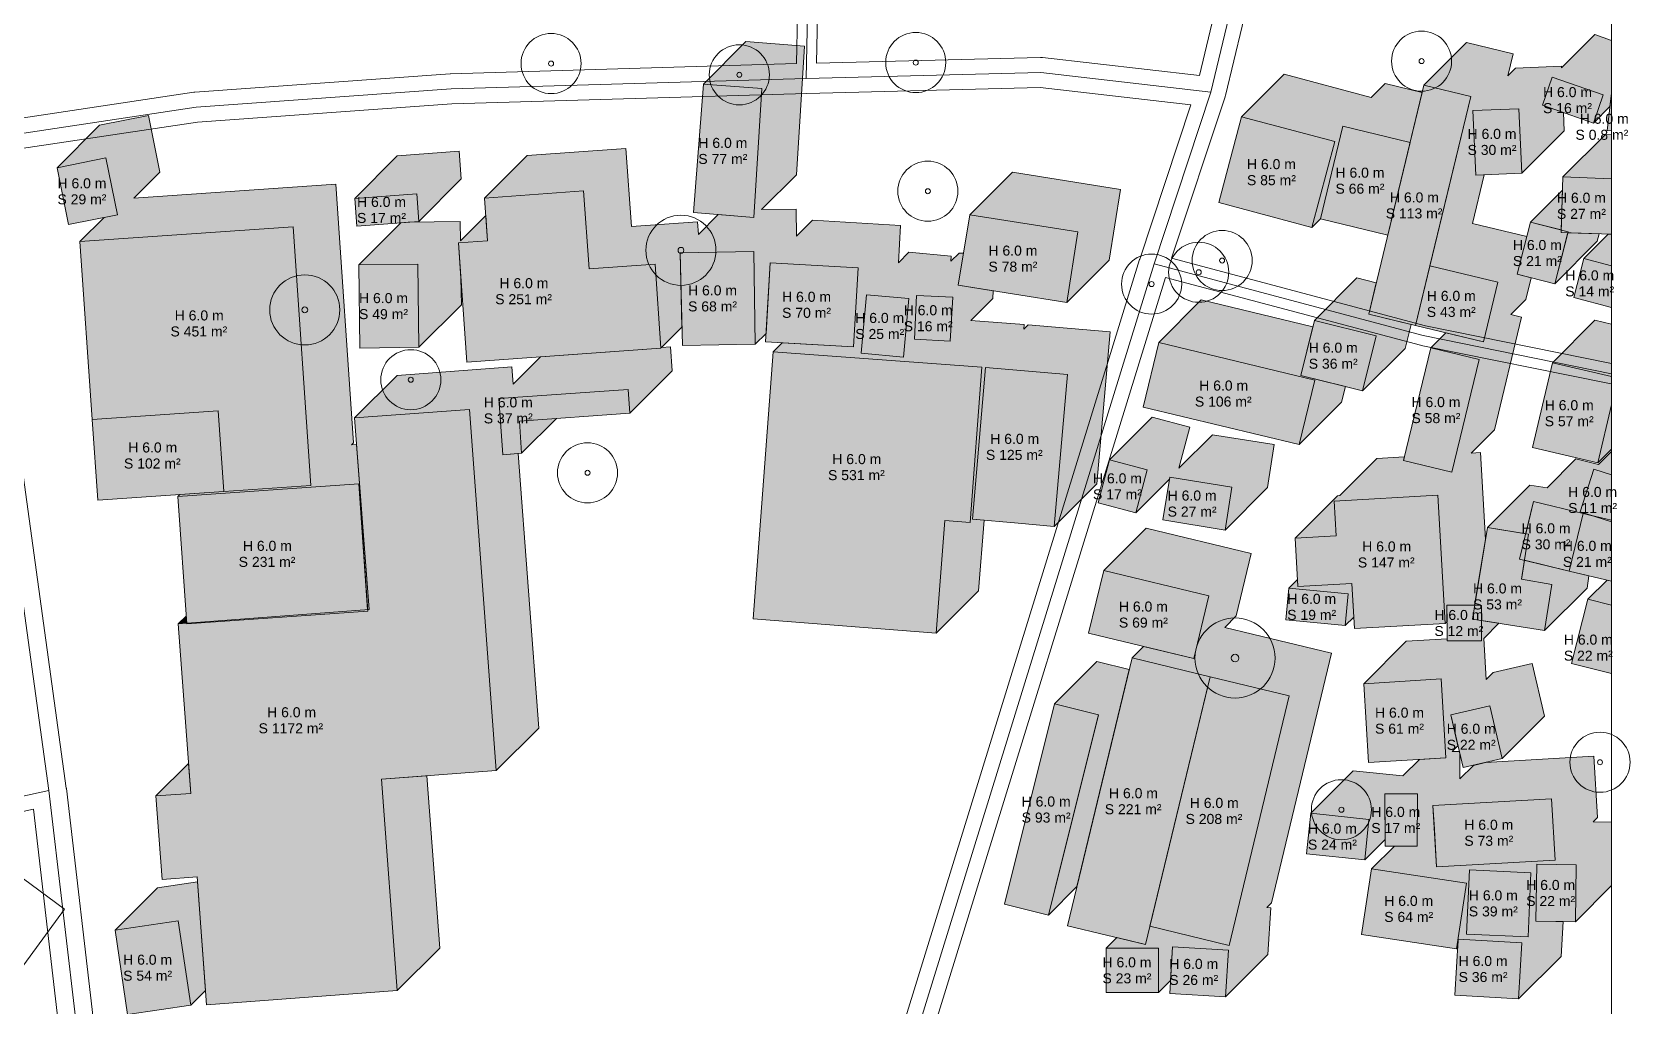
# Model space of a CAD drawing. Header units: metres. Extents: x -4 to 969, y -5 to 964.
# Drawn here: x 809.2 to 968.8, y 725.9 to 823.1 of the extents above; entities that cross this region are included whole.
import ezdxf

# ---------------------------------------------------------------- set-up
doc = ezdxf.new("R2010")
doc.units = ezdxf.units.M
doc.header["$MEASUREMENT"] = 0
for name, color, linetype, lineweight, true_color in [('TPX_BUILDING_AREAS_TEXT', 7, 'CONTINUOUS', 0, 0x000000), ('TPX_BUILDING_HEIGHTS_TEXT', 7, 'CONTINUOUS', 0, 0x000000), ('TPX_BUILDINGS', 7, 'CONTINUOUS', 0, 0x000000), ('TPX_BUILDINGS_HATCH', 7, 'CONTINUOUS', 0, 0xf0f0f0), ('TPX_BUILDINGS_SHADOWS_HATCH', 7, 'CONTINUOUS', 0, 0x000000), ('TPX_BUILDINGS_SHADOWS_OUTLINES', 7, 'CONTINUOUS', 0, 0x000000), ('TPX_CONTOUR_LINES_5M', 7, 'CONTINUOUS', 0, 0x969696), ('TPX_FRAME_PROJECT', 7, 'CONTINUOUS', 0, 0x000000), ('TPX_ROADS_AXES', 7, 'CONTINUOUS', 0, 0x323232), ('TPX_ROADS_CONTOURS', 7, 'CONTINUOUS', 0, 0x646464), ('TPX_VEGETATION_TREES_INDIVIDUAL', 7, 'CONTINUOUS', 0, 0x136734)]:
    doc.layers.add(name, color=color, linetype=linetype, lineweight=lineweight, true_color=true_color)
doc.styles.add('TPX_TEXTE', font='arial.ttf')

# ---------------------------------------------------------------- blocks, each defined once
blk = doc.blocks.new('TREETR003_CR030')
at = {"layer": 'TPX_VEGETATION_TREES_INDIVIDUAL'}
for radius in [3, 0.25]:
    blk.add_circle((0, 0, 0.04), radius, dxfattribs=at)
blk = doc.blocks.new('TREETR003_CR035')
at = {"layer": 'TPX_VEGETATION_TREES_INDIVIDUAL'}
for radius in [3.5, 0.292]:
    blk.add_circle((0, 0, 0.04), radius, dxfattribs=at)
blk = doc.blocks.new('TREETR004_CR040')
at = {"layer": 'TPX_VEGETATION_TREES_INDIVIDUAL'}
for radius in [4, 0.375]:
    blk.add_circle((0, 0, 0.04), radius, dxfattribs=at)

msp = doc.modelspace()

# ---------------------------------------------------------------- hatches: boundary and pattern name
at = {"layer": 'TPX_BUILDINGS_HATCH'}
for points in [[(876.21, 817.88), (875.21, 805.06), (881.25, 804.58), (882.06, 817.44), (876.21, 817.88)], [(948.18, 817.78), (942.66, 794.91), (947.34, 793.78), (952.85, 816.65), (948.18, 817.78)], [(960.99, 818.58), (960.01, 815.77), (965.11, 813.99), (966.08, 816.81), (960.99, 818.58)], [(966.9, 816.95), (966.48, 813.26), (966.9, 813.21), (966.9, 816.95)], [(929.97, 814.62), (927.68, 806.05), (936.98, 803.57), (939.27, 812.14), (929.97, 814.62)], [(957.66, 815.42), (953.07, 815.23), (953.35, 808.79), (957.94, 808.99), (957.66, 815.42)], [(940.07, 813.69), (937.84, 804.42), (944.56, 802.8), (946.79, 812.06), (940.07, 813.69)], [(816.54, 810.52), (811.66, 809.53), (812.8, 803.85), (817.68, 804.84), (816.54, 810.52)], [(962.06, 808.61), (961.87, 803.07), (966.9, 802.89), (966.9, 808.44), (962.06, 808.61)], [(847.59, 806.93), (841.4, 806.47), (841.6, 803.71), (847.79, 804.17), (847.59, 806.93)], [(854.66, 802.24), (851.75, 802.03), (852.59, 790.14), (871.96, 791.51), (871.38, 799.89), (864.79, 799.43), (864.23, 807.21), (854.36, 806.51), (854.66, 802.24)], [(902.83, 804.84), (901.67, 797.8), (912.51, 796.08), (913.62, 803.13), (902.83, 804.84)], [(835.25, 803.64), (813.95, 802.16), (815.17, 784.39), (827.76, 785.26), (828.32, 777.22), (837.02, 777.82), (835.25, 803.64)], [(958.82, 804.1), (957.5, 798.9), (961.25, 797.94), (962.58, 803.14), (958.82, 804.1)], [(847.68, 799.91), (841.81, 799.84), (841.91, 791.53), (847.79, 791.61), (847.68, 799.91)], [(881.24, 801.16), (873.88, 801.05), (874.12, 791.8), (881.38, 791.91), (881.24, 801.16)], [(882.88, 800.05), (882.42, 792.16), (891.2, 791.64), (891.67, 799.54), (882.88, 800.05)], [(948.77, 799.74), (947.34, 793.78), (954.11, 792.14), (955.54, 798.1), (948.77, 799.74)], [(964.16, 800.47), (963.13, 796.59), (966.9, 795.58), (966.9, 799.74), (964.16, 800.47)], [(892.5, 796.85), (891.98, 791.01), (896.21, 790.63), (896.73, 796.48), (892.5, 796.85)], [(897.51, 796.77), (897.29, 792.41), (900.87, 792.23), (901.11, 796.6), (897.51, 796.77)], [(937.25, 794.29), (935.88, 788.79), (942.05, 787.25), (943.42, 792.75), (937.25, 794.29)], [(921.7, 792.09), (920.14, 785.64), (935.71, 781.89), (937.27, 788.34), (921.7, 792.09)], [(883.18, 791.15), (881.18, 764.5), (899.45, 763.06), (900.33, 774.33), (902.86, 774.13), (904.02, 789.64), (883.18, 791.15)], [(948.85, 791.55), (946.13, 780.3), (950.97, 779.13), (953.68, 790.38), (948.85, 791.55)], [(961.02, 790.07), (959.01, 781.6), (965.53, 780.06), (966.9, 785.86), (966.9, 788.68), (961.02, 790.07)], [(904.4, 789.6), (903.08, 774.45), (907.65, 774.05), (911.26, 773.73), (912.58, 788.89), (904.4, 789.6)], [(868.69, 787.4), (855.78, 786.49), (856.17, 780.89), (858.06, 781.03), (857.83, 784.24), (868.86, 785.02), (868.69, 787.4)], [(825.02, 747.08), (821.54, 746.83), (822.17, 738.5), (825.65, 738.76), (826.6, 725.97), (845.64, 727.4), (844.06, 748.5), (855.52, 749.35), (852.84, 785.41), (841.38, 784.56), (842.82, 765.42), (823.77, 763.99), (825.02, 747.08)], [(827.76, 785.26), (815.17, 784.39), (815.73, 776.36), (828.32, 777.22), (827.76, 785.26)], [(916.78, 780.38), (915.64, 776.1), (919.41, 775.09), (920.55, 779.37), (916.78, 780.38)], [(965.14, 779.45), (963.77, 775.2), (966.9, 774.19), (966.9, 778.89), (965.14, 779.45)], [(841.79, 777.99), (823.71, 776.71), (824.61, 764), (842.69, 765.27), (841.79, 777.99)], [(922.81, 778.63), (922.11, 774.4), (928.31, 773.37), (928.99, 777.65), (922.81, 778.63)], [(939.42, 772.78), (935.31, 772.55), (935.59, 767.74), (940.97, 768.04), (941.24, 763.54), (950.31, 764.05), (949.58, 776.86), (939.22, 776.26), (939.42, 772.78)], [(959.12, 776.22), (957.73, 770.47), (962.68, 769.27), (964.07, 775.02), (959.12, 776.22)], [(964.07, 775.02), (962.68, 769.27), (966.9, 768.25), (966.9, 774.34), (964.07, 775.02)], [(954.51, 773.61), (953.02, 764.48), (960.23, 763.33), (960.96, 767.94), (957.91, 768.45), (958.62, 772.96), (954.51, 773.61)], [(916.2, 769.33), (914.69, 763.07), (925.18, 760.54), (926.69, 766.79), (916.2, 769.33)], [(934.68, 767.57), (934.38, 764.4), (940.32, 763.83), (940.61, 767.01), (934.68, 767.57)], [(964.55, 766.46), (962.92, 760.06), (966.9, 759.05), (966.9, 765.86), (964.55, 766.46)], [(953.91, 765.85), (950.46, 765.86), (950.49, 762.32), (953.91, 762.32), (953.91, 765.85)], [(919.03, 760.61), (912.58, 733.87), (920.37, 731.99), (926.82, 758.73), (919.03, 760.61)], [(926.82, 758.73), (920.81, 733.83), (928.71, 731.91), (934.72, 756.83), (926.82, 758.73)], [(949.89, 758.5), (942.16, 758.03), (942.64, 750.18), (950.37, 750.64), (949.89, 758.5)], [(911.28, 756.01), (906.28, 736.02), (910.67, 734.92), (915.66, 754.92), (911.28, 756.01)], [(954.76, 755.82), (950.85, 754.92), (952.09, 749.65), (955.99, 750.55), (954.76, 755.82)], [(947.52, 747.03), (944.28, 747.03), (944.29, 741.82), (947.51, 741.82), (947.52, 747.03)], [(960.92, 746.55), (949.08, 745.86), (949.44, 739.76), (961.28, 740.43), (960.92, 746.55)], [(936.88, 745.09), (936.45, 741.06), (942.26, 740.45), (942.68, 744.49), (936.88, 745.09)], [(942.95, 739.54), (941.95, 732.98), (951.42, 731.56), (952.42, 738.12), (942.95, 739.54)], [(952.71, 739.44), (952.42, 733.04), (958.57, 732.76), (958.86, 739.16), (952.71, 739.44)], [(959.44, 740.02), (959.36, 734.32), (963.3, 734.27), (963.37, 739.96), (959.44, 740.02)], [(823.76, 734.36), (817.45, 733.42), (818.71, 725.01), (825.03, 725.95), (823.76, 734.36)], [(921.65, 731.63), (916.45, 731.63), (916.45, 727.2), (921.65, 727.2), (921.65, 731.63)], [(923.07, 731.75), (922.79, 727.1), (928.35, 726.77), (928.64, 731.43), (923.07, 731.75)], [(951.6, 732.53), (951.26, 726.95), (957.63, 726.57), (957.96, 732.15), (951.6, 732.53)]]:
    msp.add_hatch(color=256, dxfattribs=at).paths.add_polyline_path(points)
at = {"layer": 'TPX_BUILDINGS_SHADOWS_HATCH'}
h = msp.add_hatch(color=256, dxfattribs=at)
h.paths.add_polyline_path([(845.63, 788.8), (841.38, 784.56), (852.84, 785.41), (855.52, 749.35), (859.77, 753.6), (857.72, 781.01), (856.17, 780.89), (855.78, 786.49), (868.69, 787.4), (868.86, 785.02), (873.1, 789.26), (872.93, 791.64), (872.03, 791.58), (874.07, 793.62), (873.88, 801.05), (881.24, 801.16), (881.38, 791.91), (882.47, 793), (882.88, 800.05), (891.67, 799.54), (891.2, 791.64), (884.08, 792.06), (883.18, 791.15), (904.02, 789.64), (902.86, 774.13), (900.33, 774.33), (899.45, 763.06), (903.69, 767.3), (904.24, 774.35), (903.08, 774.45), (904.4, 789.6), (912.58, 788.89), (911.26, 773.73), (915.5, 777.97), (916.83, 793.14), (908.65, 793.84), (908.23, 793.42), (908.26, 793.89), (902.91, 794.27), (905.11, 796.48), (905.15, 797.25), (901.67, 797.8), (902.2, 800.99), (901.75, 801.01), (900.92, 800.19), (900.97, 800.72), (896.74, 801.1), (895.69, 800.04), (895.91, 803.78), (887.12, 804.3), (885.52, 802.7), (885.48, 805.4), (882.02, 805.35), (885.5, 808.83), (886.3, 821.68), (880.45, 822.13), (876.21, 817.88), (882.06, 817.44), (881.25, 804.58), (877.7, 804.87), (875.71, 802.87), (875.62, 804.13), (869.03, 803.67), (868.47, 811.45), (858.61, 810.75), (854.36, 806.51), (864.23, 807.21), (864.79, 799.43), (871.38, 799.89), (871.96, 791.51), (859.95, 790.66), (857.21, 787.92), (857.08, 789.65), (845.63, 788.8)])
h.paths.add_polyline_path([(891.98, 791.01), (892.5, 796.85), (896.73, 796.48), (896.21, 790.63), (891.98, 791.01)], flags=16)
h.paths.add_polyline_path([(897.29, 792.41), (897.51, 796.77), (901.11, 796.6), (900.87, 792.23), (897.29, 792.41)], flags=16)
for points in [[(939.55, 776.79), (935.31, 772.55), (939.42, 772.78), (939.22, 776.26), (949.58, 776.86), (950.31, 764.05), (950.48, 764.22), (950.46, 765.86), (953.24, 765.86), (954.32, 772.42), (953.82, 781.1), (952.89, 781.05), (955.21, 783.37), (957.92, 794.62), (956.85, 794.88), (958.35, 796.38), (958.87, 798.55), (957.5, 798.9), (958.46, 802.67), (953.02, 803.98), (954.18, 808.83), (953.35, 808.79), (953.07, 815.23), (957.66, 815.42), (957.94, 808.99), (962.18, 813.23), (962.1, 815.04), (960.01, 815.77), (960.99, 818.58), (966.08, 816.81), (965.11, 813.99), (966.75, 815.63), (966.9, 816.95), (966.9, 822.24), (965.23, 822.82), (961.91, 819.5), (961.9, 819.66), (957.31, 819.47), (956.57, 818.72), (957.09, 820.89), (952.42, 822.02), (948.18, 817.78), (952.85, 816.65), (948.78, 799.74), (955.54, 798.1), (954.11, 792.14), (950.35, 793.05), (948.85, 791.55), (953.68, 790.38), (950.97, 779.13), (946.13, 780.3), (946.22, 780.66), (943.46, 780.51), (939.76, 776.8), (939.55, 776.79)], [(934.21, 818.86), (929.97, 814.62), (939.27, 812.14), (936.98, 803.57), (937.84, 804.42), (940.07, 813.69), (946.79, 812.06), (944.91, 804.23), (948, 817.03), (944.31, 817.93), (942.92, 816.54), (934.21, 818.86)], [(815.9, 813.77), (811.66, 809.53), (816.54, 810.52), (817.68, 804.84), (816.35, 804.57), (813.95, 802.16), (835.25, 803.64), (837.02, 777.82), (828.32, 777.22), (823.92, 776.92), (823.71, 776.71), (841.79, 777.99), (842.68, 765.41), (842.82, 765.42), (841.58, 781.92), (841.08, 781.88), (841.27, 782.06), (839.5, 807.88), (819.33, 806.48), (821.93, 809.08), (820.78, 814.76), (815.9, 813.77)], [(966.3, 812.85), (962.06, 808.61), (966.9, 808.44), (966.9, 812.83), (966.3, 812.85)], [(845.64, 810.72), (841.4, 806.47), (847.59, 806.93), (847.79, 804.17), (852.03, 808.41), (851.83, 811.18), (845.64, 810.72)], [(907.07, 809.09), (902.83, 804.84), (913.62, 803.13), (912.51, 796.08), (916.75, 800.32), (917.86, 807.37), (907.07, 809.09)], [(962.01, 807.29), (958.82, 804.1), (961.87, 803.32), (962.01, 807.29)], [(846.01, 804.04), (841.81, 799.84), (847.68, 799.91), (847.79, 791.61), (852.04, 795.85), (852, 798.5), (851.75, 802.03), (854.66, 802.24), (854.49, 804.77), (851.95, 802.24), (851.92, 804.15), (846.73, 804.09), (846.01, 804.04)], [(962.52, 802.94), (961.25, 797.94), (965.49, 802.19), (965.68, 802.93), (962.55, 803.04), (962.52, 802.94)], [(966.59, 802.9), (964.16, 800.47), (966.9, 799.74), (966.9, 802.89), (966.59, 802.9)], [(941.49, 798.54), (937.25, 794.29), (943.42, 792.75), (942.05, 787.25), (946.29, 791.49), (946.89, 793.89), (942.66, 794.91), (943.42, 798.05), (941.49, 798.54)], [(925.94, 796.34), (921.7, 792.09), (937.27, 788.34), (935.71, 781.89), (939.95, 786.14), (940.33, 787.68), (935.88, 788.79), (937.09, 793.65), (925.94, 796.34)], [(965.26, 794.31), (961.02, 790.07), (966.9, 788.68), (966.9, 793.92), (965.26, 794.31)], [(966.9, 785.86), (965.53, 780.06), (966.9, 781.43), (966.9, 785.86)], [(861.53, 784.5), (857.83, 784.24), (858.06, 781.03), (861.53, 784.5)], [(921.02, 784.62), (916.78, 780.38), (920.55, 779.37), (919.41, 775.09), (922.78, 778.46), (922.81, 778.63), (928.99, 777.65), (928.31, 773.37), (932.55, 777.61), (933.23, 781.89), (927.05, 782.87), (923.71, 779.53), (924.79, 783.62), (921.02, 784.62)], [(958.76, 777.85), (954.51, 773.61), (958.34, 773), (959.12, 776.22), (964.07, 775.02), (965.16, 774.76), (963.77, 775.2), (965.14, 779.45), (966.9, 778.89), (966.9, 781.22), (965.6, 779.92), (963.36, 780.46), (960.48, 777.58), (958.76, 777.85)], [(920.44, 773.57), (916.2, 769.33), (926.69, 766.79), (925.18, 760.54), (920.16, 761.75), (919.03, 760.61), (926.82, 758.73), (934.72, 756.83), (928.71, 731.91), (920.81, 733.83), (926.65, 758.04), (920.37, 731.99), (917.49, 732.68), (916.45, 731.63), (921.65, 731.63), (921.65, 727.2), (922.87, 728.42), (923.07, 731.75), (928.64, 731.43), (928.35, 726.77), (932.6, 731.01), (932.88, 735.67), (932.49, 735.69), (932.95, 736.16), (938.96, 761.08), (931.06, 762.98), (928.28, 763.65), (929.42, 764.79), (930.93, 771.04), (920.44, 773.57)], [(957.94, 768.62), (957.91, 768.45), (960.96, 767.94), (960.23, 763.33), (964.47, 767.57), (964.66, 768.8), (962.68, 769.27), (958.21, 770.35), (957.94, 768.62)], [(935.55, 768.44), (934.68, 767.57), (940.61, 767.01), (940.32, 763.83), (941.17, 764.68), (940.97, 768.04), (935.59, 767.74), (935.55, 768.44)], [(966.46, 768.36), (964.55, 766.46), (966.9, 765.86), (966.9, 768.25), (966.46, 768.36)], [(824.56, 764.78), (823.77, 763.99), (824.61, 764.06), (824.56, 764.78)], [(911.91, 739.91), (910.67, 734.92), (913.52, 737.78), (918.75, 759.45), (915.52, 760.26), (911.28, 756.01), (915.66, 754.92), (911.91, 739.91)], [(824.8, 750.08), (821.54, 746.83), (825.02, 747.08), (824.8, 750.08)], [(848.6, 748.84), (844.06, 748.5), (845.64, 727.4), (849.88, 731.64), (848.6, 748.84)], [(821.69, 737.66), (817.45, 733.42), (823.76, 734.36), (825.03, 725.95), (826.5, 727.42), (825.68, 738.26), (821.69, 737.66)]]:
    msp.add_hatch(color=256, dxfattribs=at).paths.add_polyline_path(points)
h = msp.add_hatch(color=256, dxfattribs=at)
h.paths.add_polyline_path([(941.12, 749.34), (936.88, 745.09), (942.68, 744.49), (942.26, 740.45), (944.29, 742.49), (944.28, 747.03), (947.52, 747.03), (947.51, 741.82), (945.23, 741.82), (942.95, 739.54), (952.42, 738.12), (951.42, 731.56), (951.55, 731.68), (951.6, 732.53), (957.96, 732.15), (957.63, 726.57), (961.87, 730.81), (962.08, 734.28), (959.36, 734.32), (959.44, 740.02), (963.37, 739.96), (963.3, 734.27), (966.9, 737.87), (966.9, 744.21), (965.09, 744.24), (965.52, 744.67), (965.16, 750.79), (954.31, 750.16), (953.11, 749.88), (951.75, 748.53), (951.76, 751.05), (951.71, 751.27), (951, 751.27), (951.57, 751.84), (950.85, 754.92), (954.76, 755.82), (955.99, 750.55), (960.23, 754.79), (959, 760.06), (955.1, 759.16), (954.4, 758.46), (954.15, 762.55), (955.65, 764.06), (953.91, 764.34), (953.91, 762.32), (950.49, 762.32), (950.49, 762.52), (946.4, 762.27), (942.16, 758.03), (949.89, 758.5), (950.37, 750.64), (947.74, 750.48), (946.08, 748.82), (941.12, 749.34)])
h.paths.add_polyline_path([(949.08, 745.86), (960.92, 746.55), (961.28, 740.43), (949.44, 739.76), (949.22, 743.48), (949.17, 743.48), (949.22, 743.53), (949.08, 745.86)], flags=16)
h.paths.add_polyline_path([(952.42, 733.04), (952.71, 739.44), (958.86, 739.16), (958.57, 732.76), (952.42, 733.04)], flags=16)

# ---------------------------------------------------------------- linework, layer by layer
at = {"layer": 'TPX_BUILDINGS', "elevation": 0.04}
for points in [[(876.21, 817.88), (875.21, 805.06), (881.25, 804.58), (882.06, 817.44)], [(948.18, 817.78), (942.66, 794.91), (947.34, 793.78), (952.85, 816.65)], [(960.99, 818.58), (960.01, 815.77), (965.11, 813.99), (966.08, 816.81)], [(966.9, 816.95), (966.48, 813.26), (966.9, 813.21)], [(929.97, 814.62), (927.68, 806.05), (936.98, 803.57), (939.27, 812.14)], [(957.66, 815.42), (953.07, 815.23), (953.35, 808.79), (957.94, 808.99)], [(940.07, 813.69), (937.84, 804.42), (944.56, 802.8), (946.79, 812.06)], [(816.54, 810.52), (811.66, 809.53), (812.8, 803.85), (817.68, 804.84)], [(962.06, 808.61), (961.87, 803.07), (966.9, 802.89), (966.9, 808.44)], [(847.59, 806.93), (841.4, 806.47), (841.6, 803.71), (847.79, 804.17)], [(854.66, 802.24), (851.75, 802.03), (852.59, 790.14), (871.96, 791.51), (871.38, 799.89), (864.79, 799.43), (864.23, 807.21), (854.36, 806.51)], [(902.83, 804.84), (901.67, 797.8), (912.51, 796.08), (913.62, 803.13)], [(835.25, 803.64), (813.95, 802.16), (815.17, 784.39), (827.76, 785.26), (828.32, 777.22), (837.02, 777.82)], [(958.82, 804.1), (957.5, 798.9), (961.25, 797.94), (962.58, 803.14)], [(847.68, 799.91), (841.81, 799.84), (841.91, 791.53), (847.79, 791.61)], [(881.24, 801.16), (873.88, 801.05), (874.12, 791.8), (881.38, 791.91)], [(882.88, 800.05), (882.42, 792.16), (891.2, 791.64), (891.67, 799.54)], [(948.77, 799.74), (947.34, 793.78), (954.11, 792.14), (955.54, 798.1)], [(964.16, 800.47), (963.13, 796.59), (966.9, 795.58), (966.9, 799.74)], [(892.5, 796.85), (891.98, 791.01), (896.21, 790.63), (896.73, 796.48)], [(897.51, 796.77), (897.29, 792.41), (900.87, 792.23), (901.11, 796.6)], [(937.25, 794.29), (935.88, 788.79), (942.05, 787.25), (943.42, 792.75)], [(921.7, 792.09), (920.14, 785.64), (935.71, 781.89), (937.27, 788.34)], [(883.18, 791.15), (881.18, 764.5), (899.45, 763.06), (900.33, 774.33), (902.86, 774.13), (904.02, 789.64)], [(948.85, 791.55), (946.13, 780.3), (950.97, 779.13), (953.68, 790.38)], [(961.02, 790.07), (959.01, 781.6), (965.53, 780.06), (966.9, 785.86), (966.9, 788.68)], [(904.4, 789.6), (903.08, 774.45), (907.65, 774.05), (911.26, 773.73), (912.58, 788.89)], [(868.69, 787.4), (855.78, 786.49), (856.17, 780.89), (858.06, 781.03), (857.83, 784.24), (868.86, 785.02)], [(825.02, 747.08), (821.54, 746.83), (822.17, 738.5), (825.65, 738.76), (826.6, 725.97), (845.64, 727.4), (844.06, 748.5), (855.52, 749.35), (852.84, 785.41), (841.38, 784.56), (842.82, 765.42), (823.77, 763.99)], [(827.76, 785.26), (815.17, 784.39), (815.73, 776.36), (828.32, 777.22)], [(916.78, 780.38), (915.64, 776.1), (919.41, 775.09), (920.55, 779.37)], [(965.14, 779.45), (963.77, 775.2), (966.9, 774.19), (966.9, 778.89)], [(841.79, 777.99), (823.71, 776.71), (824.61, 764), (842.69, 765.27)], [(922.81, 778.63), (922.11, 774.4), (928.31, 773.37), (928.99, 777.65)], [(939.42, 772.78), (935.31, 772.55), (935.59, 767.74), (940.97, 768.04), (941.24, 763.54), (950.31, 764.05), (949.58, 776.86), (939.22, 776.26)], [(959.12, 776.22), (957.73, 770.47), (962.68, 769.27), (964.07, 775.02)], [(964.07, 775.02), (962.68, 769.27), (966.9, 768.25), (966.9, 774.34)], [(954.51, 773.61), (953.02, 764.48), (960.23, 763.33), (960.96, 767.94), (957.91, 768.45), (958.62, 772.96)], [(916.2, 769.33), (914.69, 763.07), (925.18, 760.54), (926.69, 766.79)], [(934.68, 767.57), (934.38, 764.4), (940.32, 763.83), (940.61, 767.01)], [(964.55, 766.46), (962.92, 760.06), (966.9, 759.05), (966.9, 765.86)], [(953.91, 765.85), (950.46, 765.86), (950.49, 762.32), (953.91, 762.32)], [(919.03, 760.61), (912.58, 733.87), (920.37, 731.99), (926.82, 758.73)], [(926.82, 758.73), (920.81, 733.83), (928.71, 731.91), (934.72, 756.83)], [(949.89, 758.5), (942.16, 758.03), (942.64, 750.18), (950.37, 750.64)], [(911.28, 756.01), (906.28, 736.02), (910.67, 734.92), (915.66, 754.92)], [(954.76, 755.82), (950.85, 754.92), (952.09, 749.65), (955.99, 750.55)], [(947.52, 747.03), (944.28, 747.03), (944.29, 741.82), (947.51, 741.82)], [(960.92, 746.55), (949.08, 745.86), (949.44, 739.76), (961.28, 740.43)], [(936.88, 745.09), (936.45, 741.06), (942.26, 740.45), (942.68, 744.49)], [(942.95, 739.54), (941.95, 732.98), (951.42, 731.56), (952.42, 738.12)], [(952.71, 739.44), (952.42, 733.04), (958.57, 732.76), (958.86, 739.16)], [(959.44, 740.02), (959.36, 734.32), (963.3, 734.27), (963.37, 739.96)], [(823.76, 734.36), (817.45, 733.42), (818.71, 725.01), (825.03, 725.95)], [(921.65, 731.63), (916.45, 731.63), (916.45, 727.2), (921.65, 727.2)], [(923.07, 731.75), (922.79, 727.1), (928.35, 726.77), (928.64, 731.43)], [(951.6, 732.53), (951.26, 726.95), (957.63, 726.57), (957.96, 732.15)]]:
    msp.add_lwpolyline(points, close=True, dxfattribs=at)
at = {"layer": 'TPX_BUILDINGS_SHADOWS_OUTLINES', "elevation": 0.04}
for points in [[(845.63, 788.8), (841.38, 784.56), (852.84, 785.41), (855.52, 749.35), (859.77, 753.6), (857.72, 781.01), (856.17, 780.89), (855.78, 786.49), (868.69, 787.4), (868.86, 785.02), (873.1, 789.26), (872.93, 791.64), (872.03, 791.58), (874.07, 793.62), (873.88, 801.05), (881.24, 801.16), (881.38, 791.91), (882.47, 793), (882.88, 800.05), (891.67, 799.54), (891.2, 791.64), (884.08, 792.06), (883.18, 791.15), (904.02, 789.64), (902.86, 774.13), (900.33, 774.33), (899.45, 763.06), (903.69, 767.3), (904.24, 774.35), (903.08, 774.45), (904.4, 789.6), (912.58, 788.89), (911.26, 773.73), (915.5, 777.97), (916.83, 793.14), (908.65, 793.84), (908.23, 793.42), (908.26, 793.89), (902.91, 794.27), (905.11, 796.48), (905.15, 797.25), (901.67, 797.8), (902.2, 800.99), (901.75, 801.01), (900.92, 800.19), (900.97, 800.72), (896.74, 801.1), (895.69, 800.04), (895.91, 803.78), (887.12, 804.3), (885.52, 802.7), (885.48, 805.4), (882.02, 805.35), (885.5, 808.83), (886.3, 821.68), (880.45, 822.13), (876.21, 817.88), (882.06, 817.44), (881.25, 804.58), (877.7, 804.87), (875.71, 802.87), (875.62, 804.13), (869.03, 803.67), (868.47, 811.45), (858.61, 810.75), (854.36, 806.51), (864.23, 807.21), (864.79, 799.43), (871.38, 799.89), (871.96, 791.51), (859.95, 790.66), (857.21, 787.92), (857.08, 789.65)], [(939.55, 776.79), (935.31, 772.55), (939.42, 772.78), (939.22, 776.26), (949.58, 776.86), (950.31, 764.05), (950.48, 764.22), (950.46, 765.86), (953.24, 765.86), (954.32, 772.42), (953.82, 781.1), (952.89, 781.05), (955.21, 783.37), (957.92, 794.62), (956.85, 794.88), (958.35, 796.38), (958.87, 798.55), (957.5, 798.9), (958.46, 802.67), (953.02, 803.98), (954.18, 808.83), (953.35, 808.79), (953.07, 815.23), (957.66, 815.42), (957.94, 808.99), (962.18, 813.23), (962.1, 815.04), (960.01, 815.77), (960.99, 818.58), (966.08, 816.81), (965.11, 813.99), (966.75, 815.63), (966.9, 816.95), (966.9, 822.24), (965.23, 822.82), (961.91, 819.5), (961.9, 819.66), (957.31, 819.47), (956.57, 818.72), (957.09, 820.89), (952.42, 822.02), (948.18, 817.78), (952.85, 816.65), (948.78, 799.74), (955.54, 798.1), (954.11, 792.14), (950.35, 793.05), (948.85, 791.55), (953.68, 790.38), (950.97, 779.13), (946.13, 780.3), (946.22, 780.66), (943.46, 780.51), (939.76, 776.8)], [(934.21, 818.86), (929.97, 814.62), (939.27, 812.14), (936.98, 803.57), (937.84, 804.42), (940.07, 813.69), (946.79, 812.06), (944.91, 804.23), (948, 817.03), (944.31, 817.93), (942.92, 816.54)], [(815.9, 813.77), (811.66, 809.53), (816.54, 810.52), (817.68, 804.84), (816.35, 804.57), (813.95, 802.16), (835.25, 803.64), (837.02, 777.82), (828.32, 777.22), (823.92, 776.92), (823.71, 776.71), (841.79, 777.99), (842.68, 765.41), (842.82, 765.42), (841.58, 781.92), (841.08, 781.88), (841.27, 782.06), (839.5, 807.88), (819.33, 806.48), (821.93, 809.08), (820.78, 814.76)], [(966.3, 812.85), (962.06, 808.61), (966.9, 808.44), (966.9, 812.83)], [(845.64, 810.72), (841.4, 806.47), (847.59, 806.93), (847.79, 804.17), (852.03, 808.41), (851.83, 811.18)], [(907.07, 809.09), (902.83, 804.84), (913.62, 803.13), (912.51, 796.08), (916.75, 800.32), (917.86, 807.37)], [(962.01, 807.29), (958.82, 804.1), (961.87, 803.32)], [(846.01, 804.04), (841.81, 799.84), (847.68, 799.91), (847.79, 791.61), (852.04, 795.85), (852, 798.5), (851.75, 802.03), (854.66, 802.24), (854.49, 804.77), (851.95, 802.24), (851.92, 804.15), (846.73, 804.09)], [(962.52, 802.94), (961.25, 797.94), (965.49, 802.19), (965.68, 802.93), (962.55, 803.04)], [(966.59, 802.9), (964.16, 800.47), (966.9, 799.74), (966.9, 802.89)], [(941.49, 798.54), (937.25, 794.29), (943.42, 792.75), (942.05, 787.25), (946.29, 791.49), (946.89, 793.89), (942.66, 794.91), (943.42, 798.05)], [(891.98, 791.01), (892.5, 796.85), (896.73, 796.48), (896.21, 790.63)], [(897.29, 792.41), (897.51, 796.77), (901.11, 796.6), (900.87, 792.23)], [(925.94, 796.34), (921.7, 792.09), (937.27, 788.34), (935.71, 781.89), (939.95, 786.14), (940.33, 787.68), (935.88, 788.79), (937.09, 793.65)], [(965.26, 794.31), (961.02, 790.07), (966.9, 788.68), (966.9, 793.92)], [(966.9, 785.86), (965.53, 780.06), (966.9, 781.43)], [(861.53, 784.5), (857.83, 784.24), (858.06, 781.03)], [(921.02, 784.62), (916.78, 780.38), (920.55, 779.37), (919.41, 775.09), (922.78, 778.46), (922.81, 778.63), (928.99, 777.65), (928.31, 773.37), (932.55, 777.61), (933.23, 781.89), (927.05, 782.87), (923.71, 779.53), (924.79, 783.62)], [(958.76, 777.85), (954.51, 773.61), (958.34, 773), (959.12, 776.22), (964.07, 775.02), (965.16, 774.76), (963.77, 775.2), (965.14, 779.45), (966.9, 778.89), (966.9, 781.22), (965.6, 779.92), (963.36, 780.46), (960.48, 777.58)], [(920.44, 773.57), (916.2, 769.33), (926.69, 766.79), (925.18, 760.54), (920.16, 761.75), (919.03, 760.61), (926.82, 758.73), (934.72, 756.83), (928.71, 731.91), (920.81, 733.83), (926.65, 758.04), (920.37, 731.99), (917.49, 732.68), (916.45, 731.63), (921.65, 731.63), (921.65, 727.2), (922.87, 728.42), (923.07, 731.75), (928.64, 731.43), (928.35, 726.77), (932.6, 731.01), (932.88, 735.67), (932.49, 735.69), (932.95, 736.16), (938.96, 761.08), (931.06, 762.98), (928.28, 763.65), (929.42, 764.79), (930.93, 771.04)], [(957.94, 768.62), (957.91, 768.45), (960.96, 767.94), (960.23, 763.33), (964.47, 767.57), (964.66, 768.8), (962.68, 769.27), (958.21, 770.35)], [(935.55, 768.44), (934.68, 767.57), (940.61, 767.01), (940.32, 763.83), (941.17, 764.68), (940.97, 768.04), (935.59, 767.74)], [(966.46, 768.36), (964.55, 766.46), (966.9, 765.86), (966.9, 768.25)], [(824.56, 764.78), (823.77, 763.99), (824.61, 764.06)], [(941.12, 749.34), (936.88, 745.09), (942.68, 744.49), (942.26, 740.45), (944.29, 742.49), (944.28, 747.03), (947.52, 747.03), (947.51, 741.82), (945.23, 741.82), (942.95, 739.54), (952.42, 738.12), (951.42, 731.56), (951.55, 731.68), (951.6, 732.53), (957.96, 732.15), (957.63, 726.57), (961.87, 730.81), (962.08, 734.28), (959.36, 734.32), (959.44, 740.02), (963.37, 739.96), (963.3, 734.27), (966.9, 737.87), (966.9, 744.21), (965.09, 744.24), (965.52, 744.67), (965.16, 750.79), (954.31, 750.16), (953.11, 749.88), (951.75, 748.53), (951.76, 751.05), (951.71, 751.27), (951, 751.27), (951.57, 751.84), (950.85, 754.92), (954.76, 755.82), (955.99, 750.55), (960.23, 754.79), (959, 760.06), (955.1, 759.16), (954.4, 758.46), (954.15, 762.55), (955.65, 764.06), (953.91, 764.34), (953.91, 762.32), (950.49, 762.32), (950.49, 762.52), (946.4, 762.27), (942.16, 758.03), (949.89, 758.5), (950.37, 750.64), (947.74, 750.48), (946.08, 748.82)], [(911.91, 739.91), (910.67, 734.92), (913.52, 737.78), (918.75, 759.45), (915.52, 760.26), (911.28, 756.01), (915.66, 754.92)], [(824.8, 750.08), (821.54, 746.83), (825.02, 747.08)], [(848.6, 748.84), (844.06, 748.5), (845.64, 727.4), (849.88, 731.64)], [(949.08, 745.86), (960.92, 746.55), (961.28, 740.43), (949.44, 739.76), (949.22, 743.48), (949.17, 743.48), (949.22, 743.53)], [(952.42, 733.04), (952.71, 739.44), (958.86, 739.16), (958.57, 732.76)], [(821.69, 737.66), (817.45, 733.42), (823.76, 734.36), (825.03, 725.95), (826.5, 727.42), (825.68, 738.26)]]:
    msp.add_lwpolyline(points, close=True, dxfattribs=at)
at = {"layer": 'TPX_CONTOUR_LINES_5M', "elevation": 0.05}
msp.add_lwpolyline([(800.72, 744.14), (789.15, 735.51), (800.72, 719.6), (812.41, 735.51), (800.72, 744.14)], dxfattribs=at)
at = {"layer": 'TPX_FRAME_PROJECT', "elevation": 0}
msp.add_lwpolyline([(0, 0), (966.9, 0), (966.9, 960.67), (0, 960.67)], close=True, dxfattribs=at)
at = {"layer": 'TPX_ROADS_AXES', "elevation": 0.03}
for points in [[(926.9, 817.09), (931.29, 835.42), (944.77, 875.96), (948.05, 885.81)], [(886.49, 818.45), (886.81, 834.52), (887.01, 844.55)], [(801.92, 812.03), (825.54, 815.57), (851.02, 817.41), (886.49, 818.45), (909.9, 819.04), (926.9, 817.09)], [(896.65, 720.39), (921.22, 799.93), (926.9, 817.09)], [(813.93, 716.22), (813.7, 723), (810.85, 747.36), (801.92, 812.03)], [(921.22, 799.93), (948.1, 792.78), (966.9, 788.96)], [(810.85, 747.36), (789.21, 742.64), (787.42, 741.59), (786.36, 739.98)]]:
    msp.add_lwpolyline(points, dxfattribs=at)
at = {"layer": 'TPX_ROADS_CONTOURS', "elevation": 0.03}
for points in [[(929.83, 835.77), (925.75, 818.73), (910.08, 820.53), (909.87, 820.54), (887.52, 819.98), (887.81, 834.5)], [(885.81, 834.54), (885.52, 819.93), (850.97, 818.91), (850.91, 818.91), (825.43, 817.07), (825.32, 817.06), (803.41, 813.77)], [(898.75, 722.11), (922.37, 798.59), (947.84, 791.81), (947.9, 791.8), (966.7, 787.98), (966.9, 788.02), (966.9, 789.98), (948.33, 793.75), (922.98, 800.5), (928.33, 816.61), (928.32, 816.68), (928.36, 816.74), (932.51, 834.08)]]:
    msp.add_lwpolyline(points, dxfattribs=at)
for points in [[(803.85, 810.81), (825.7, 814.08), (851.09, 815.92), (886.53, 816.95), (909.84, 817.54), (924.9, 815.81), (919.79, 800.4), (919.78, 800.37), (895.6, 722.09), (822.31, 718.39), (815.62, 718.05), (815.45, 723.05), (815.44, 723.2), (812.59, 747.56), (812.58, 747.6)], [(787.86, 739.53), (788.48, 740.47), (789.77, 741.23), (809.31, 745.49), (811.95, 722.86), (812.12, 717.87), (788.02, 716.52), (787.94, 729.63), (787.87, 739.1)]]:
    msp.add_lwpolyline(points, close=True, dxfattribs=at)

# ---------------------------------------------------------------- block references
at = {"layer": 'TPX_VEGETATION_TREES_INDIVIDUAL'}
for name, p in [('TREETR003_CR030', (861, 819.93, 0.04)), ('TREETR003_CR030', (897.42, 820.03, 0.04)), ('TREETR003_CR030', (947.94, 820.17, 0.04)), ('TREETR003_CR030', (879.8, 818.81, 0.04)), ('TREETR003_CR030', (898.63, 807.19, 0.04)), ('TREETR003_CR035', (873.97, 801.29, 0.04)), ('TREETR003_CR030', (928.02, 800.27, 0.04)), ('TREETR003_CR030', (925.68, 799.1, 0.04)), ('TREETR003_CR030', (920.98, 797.92, 0.04)), ('TREETR003_CR035', (836.4, 795.34, 0.04)), ('TREETR003_CR030', (846.99, 788.37, 0.04)), ('TREETR003_CR030', (864.64, 779.08, 0.04)), ('TREETR004_CR040', (929.31, 760.59, 0.04)), ('TREETR003_CR030', (965.76, 750.19, 0.04)), ('TREETR003_CR030', (939.93, 745.45, 0.04))]:
    msp.add_blockref(name, p, dxfattribs=at)

# ---------------------------------------------------------------- texts
at = {"layer": 'TPX_BUILDING_AREAS_TEXT', "style": 'TPX_TEXTE'}
for s, p in [('S 16 m²', (960.07, 814.98, 0.05)), ('S 0.8 m²', (963.31, 812.32, 0.05)), ('S 77 m²', (875.71, 809.91, 0.05)), ('S 30 m²', (952.53, 810.81, 0.05)), ('S 85 m²', (930.5, 807.79, 0.05)), ('S 66 m²', (939.34, 806.94, 0.05)), ('S 29 m²', (811.7, 805.88, 0.05)), ('S 17 m²', (841.62, 804.02, 0.05)), ('S 113 m²', (944.36, 804.47, 0.05)), ('S 27 m²', (961.46, 804.43, 0.05)), ('S 78 m²', (904.68, 799.16, 0.05)), ('S 21 m²', (957.06, 799.72, 0.05)), ('S 251 m²', (855.42, 795.91, 0.05)), ('S 14 m²', (962.29, 796.69, 0.05)), ('S 49 m²', (841.82, 794.42, 0.05)), ('S 68 m²', (874.68, 795.19, 0.05)), ('S 70 m²', (884.07, 794.55, 0.05)), ('S 43 m²', (948.46, 794.64, 0.05)), ('S 451 m²', (822.99, 792.69, 0.05)), ('S 25 m²', (891.38, 792.44, 0.05)), ('S 16 m²', (896.22, 793.21, 0.05)), ('S 36 m²', (936.67, 789.47, 0.05)), ('S 106 m²', (925.3, 785.69, 0.05)), ('S 37 m²', (854.28, 784.01, 0.05)), ('S 58 m²', (946.93, 784.04, 0.05)), ('S 57 m²', (960.24, 783.73, 0.05)), ('S 102 m²', (818.34, 779.51, 0.05)), ('S 125 m²', (904.43, 780.37, 0.05)), ('S 531 m²', (888.66, 778.35, 0.05)), ('S 17 m²', (915.12, 776.43, 0.05)), ('S 27 m²', (922.58, 774.71, 0.05)), ('S 11 m²', (962.58, 775.07, 0.05)), ('S 30 m²', (957.93, 771.44, 0.05)), ('S 231 m²', (829.8, 769.69, 0.05)), ('S 147 m²', (941.58, 769.63, 0.05)), ('S 21 m²', (962.05, 769.69, 0.05)), ('S 53 m²', (953.08, 765.44, 0.05)), ('S 69 m²', (917.71, 763.63, 0.05)), ('S 19 m²', (934.52, 764.4, 0.05)), ('S 12 m²', (949.22, 762.79, 0.05)), ('S 22 m²', (962.15, 760.33, 0.05)), ('S 1172 m²', (831.79, 753.08, 0.05)), ('S 61 m²', (943.29, 753.04, 0.05)), ('S 22 m²', (950.45, 751.43, 0.05)), ('S 221 m²', (916.3, 745, 0.05)), ('S 93 m²', (908, 744.17, 0.05)), ('S 208 m²', (924.37, 744.03, 0.05)), ('S 17 m²', (942.92, 743.13, 0.05)), ('S 24 m²', (936.59, 741.47, 0.05)), ('S 73 m²', (952.21, 741.85, 0.05)), ('S 39 m²', (952.66, 734.8, 0.05)), ('S 22 m²', (958.39, 735.84, 0.05)), ('S 64 m²', (944.21, 734.25, 0.05)), ('S 54 m²', (818.26, 728.38, 0.05)), ('S 23 m²', (916.07, 728.12, 0.05)), ('S 26 m²', (922.74, 727.96, 0.05)), ('S 36 m²', (951.64, 728.25, 0.05))]:
    msp.add_text(s, height=1, dxfattribs=at).set_placement(p)
at = {"layer": 'TPX_BUILDING_HEIGHTS_TEXT', "style": 'TPX_TEXTE'}
for p in [(960.07, 816.58, 0.05), (963.74, 813.92, 0.05), (875.71, 811.51, 0.05), (952.53, 812.41, 0.05), (930.5, 809.39, 0.05), (939.34, 808.54, 0.05), (811.7, 807.48, 0.05), (841.62, 805.62, 0.05), (944.78, 806.07, 0.05), (961.46, 806.03, 0.05), (904.68, 800.76, 0.05), (957.06, 801.32, 0.05), (855.84, 797.51, 0.05), (962.29, 798.29, 0.05), (841.82, 796.02, 0.05), (874.68, 796.79, 0.05), (884.07, 796.15, 0.05), (948.46, 796.24, 0.05), (823.41, 794.29, 0.05), (891.38, 794.04, 0.05), (896.22, 794.81, 0.05), (936.67, 791.07, 0.05), (925.73, 787.29, 0.05), (854.28, 785.61, 0.05), (946.93, 785.64, 0.05), (960.24, 785.33, 0.05), (818.77, 781.11, 0.05), (904.86, 781.97, 0.05), (889.09, 779.95, 0.05), (915.12, 778.03, 0.05), (922.58, 776.31, 0.05), (962.58, 776.67, 0.05), (957.93, 773.04, 0.05), (830.22, 771.29, 0.05), (942.01, 771.23, 0.05), (962.05, 771.29, 0.05), (953.08, 767.04, 0.05), (917.71, 765.23, 0.05), (934.52, 766, 0.05), (949.22, 764.39, 0.05), (962.15, 761.93, 0.05), (832.64, 754.68, 0.05), (943.29, 754.64, 0.05), (950.45, 753.03, 0.05), (916.72, 746.6, 0.05), (908, 745.77, 0.05), (924.79, 745.63, 0.05), (942.92, 744.73, 0.05), (936.59, 743.07, 0.05), (952.21, 743.45, 0.05), (952.66, 736.4, 0.05), (958.39, 737.44, 0.05), (944.21, 735.85, 0.05), (818.26, 729.98, 0.05), (916.07, 729.72, 0.05), (922.74, 729.56, 0.05), (951.64, 729.85, 0.05)]:
    msp.add_text('H 6.0 m', height=1, dxfattribs=at).set_placement(p)

doc.saveas('drawing.dxf')
